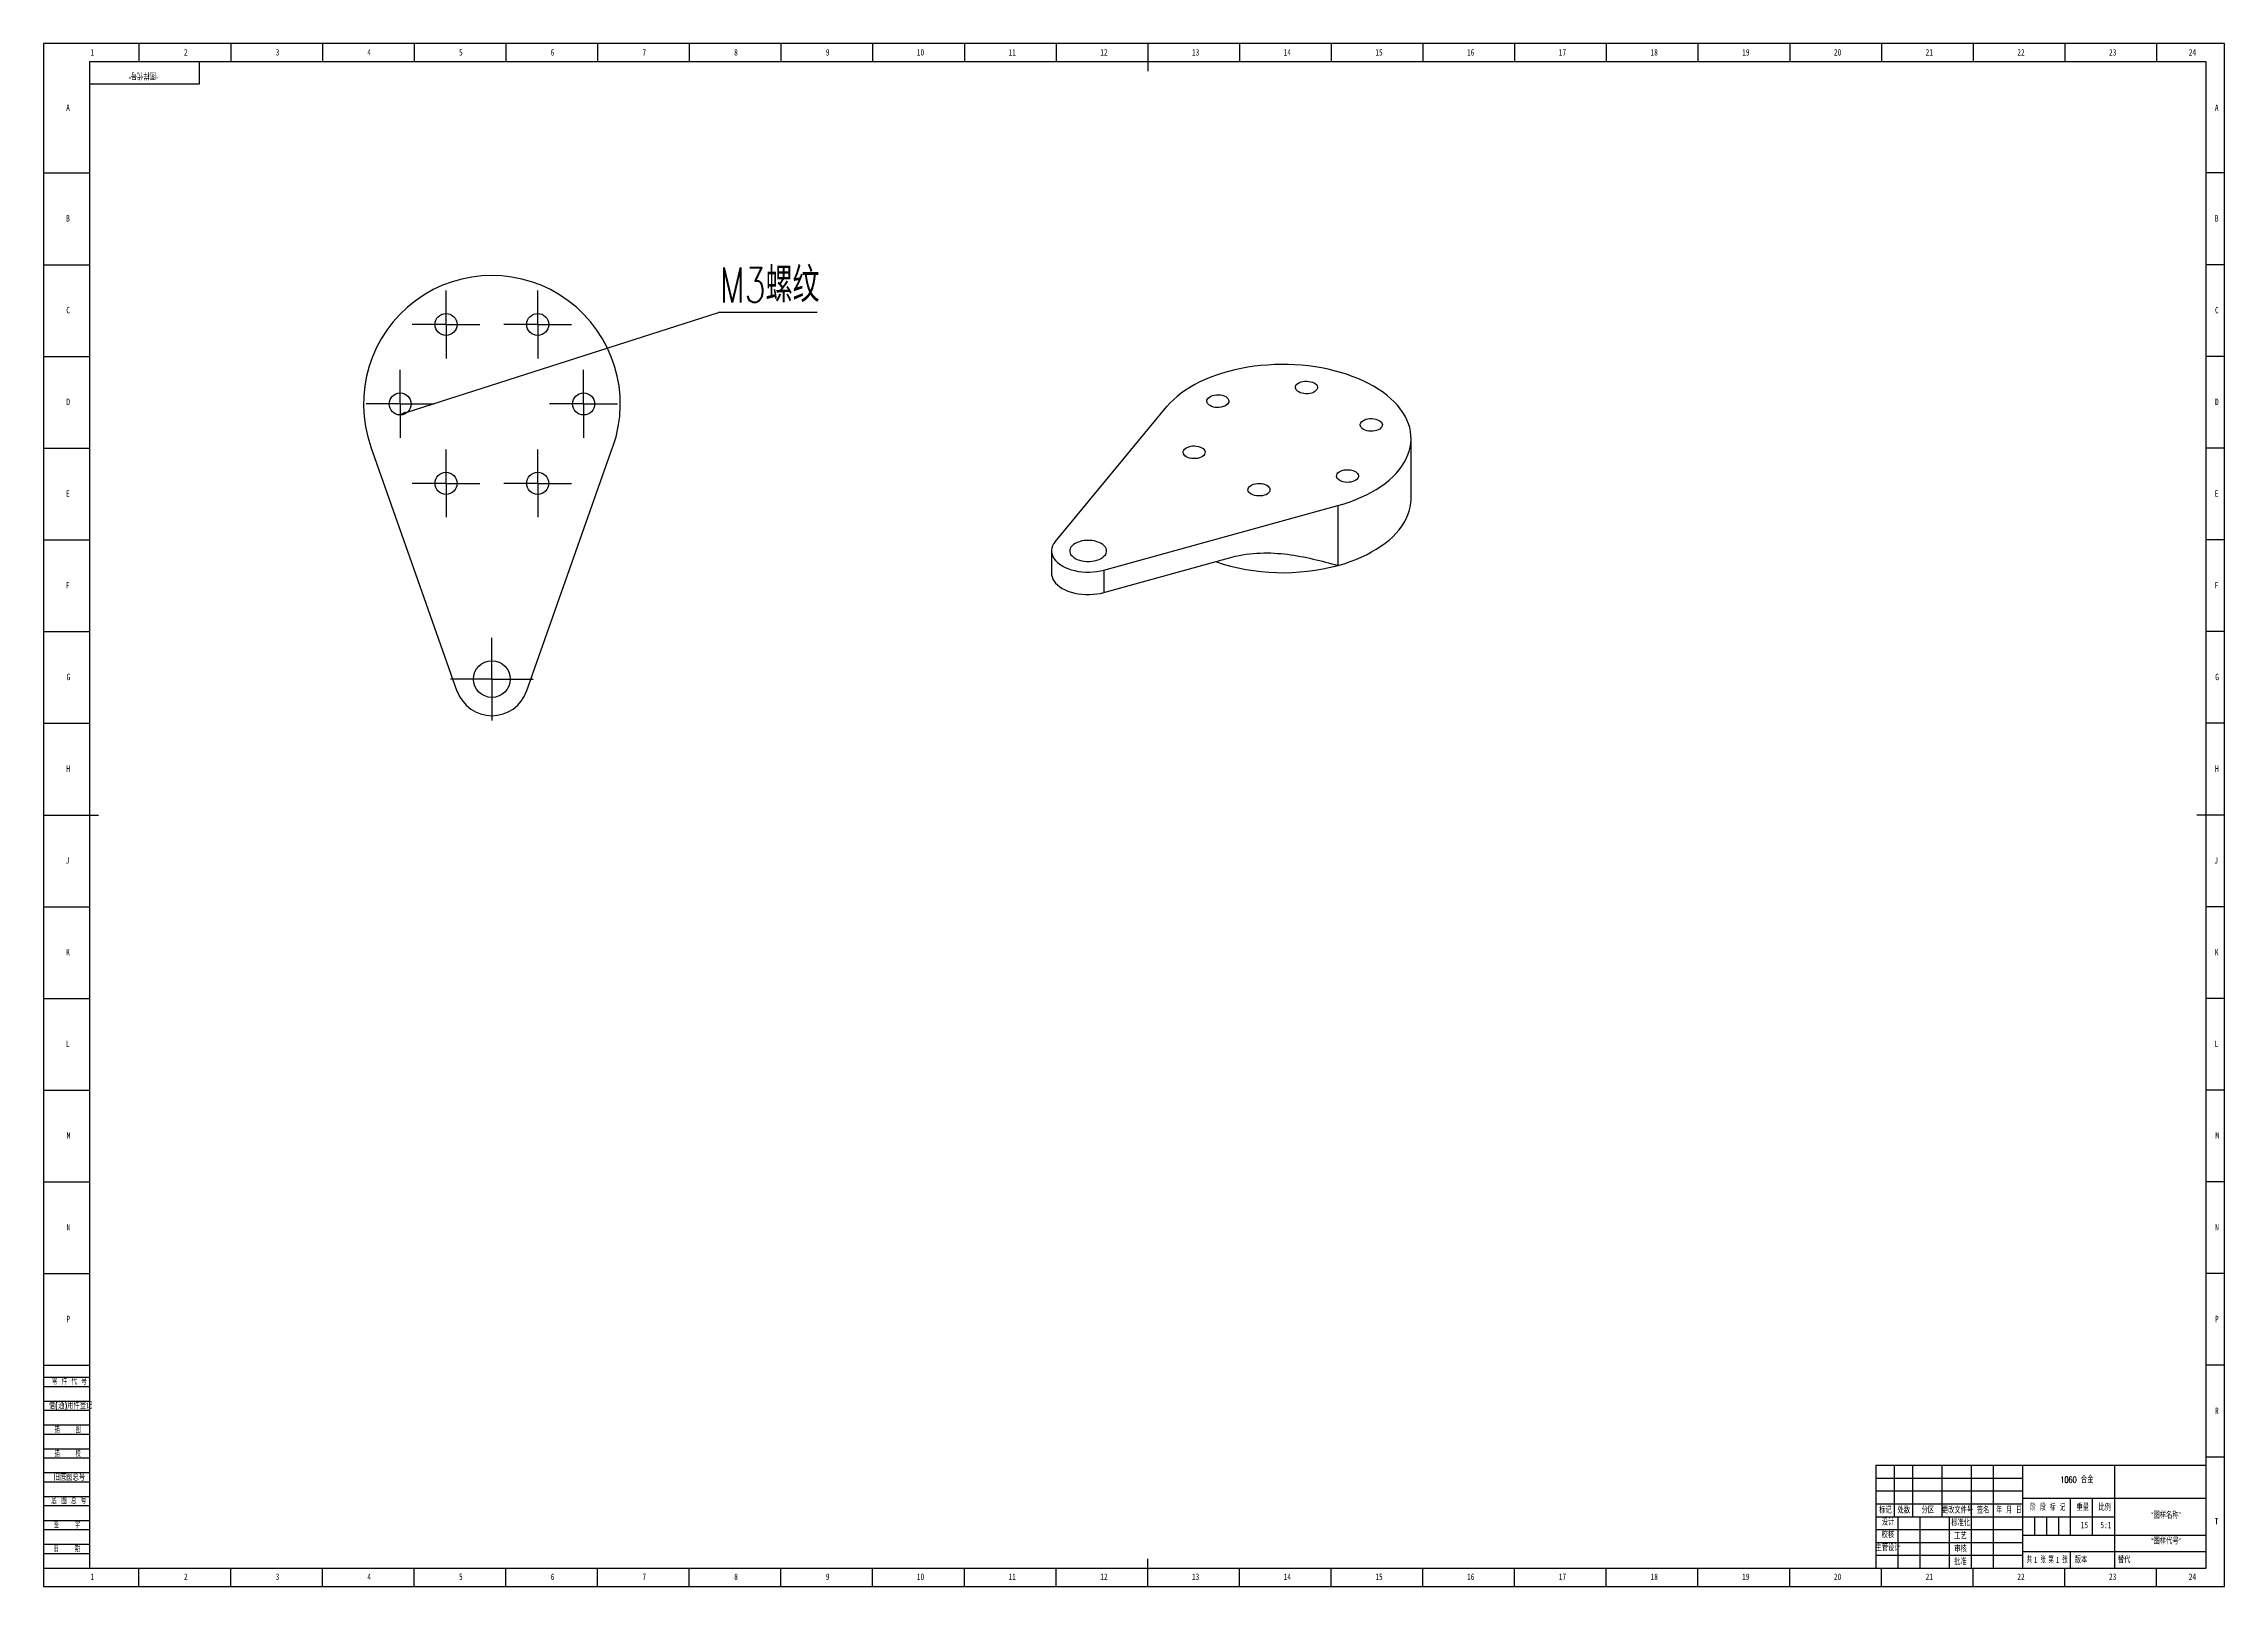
# Model space of a CAD drawing. Header units: millimetres. Extents: x 0 to 1189, y 0 to 841.
import ezdxf

# ---------------------------------------------------------------- set-up
doc = ezdxf.new("R2010")
doc.units = ezdxf.units.MM
for name, color, linetype in [('10', 7, 'Continuous'), ('5', 7, 'Continuous'), ('9', 7, 'Continuous'), ('SLD-0', 7, 'Continuous')]:
    doc.layers.add(name, color=color, linetype=linetype)
doc.styles.add('SLDTEXTSTYLE0', font='TXT', dxfattribs={"width": 0.7, "bigfont": 'bigfont'})
doc.styles.add('SLDTEXTSTYLE1', font='TXT', dxfattribs={"width": 0.6, "bigfont": 'bigfont'})
doc.styles.add('SLDTEXTSTYLE2', font='TXT', dxfattribs={"width": 0.614286, "bigfont": 'bigfont'})
doc.styles.add('SLDTEXTSTYLE3', font='TXT', dxfattribs={"width": 0.62, "bigfont": 'bigfont'})
doc.styles.add('SLDTEXTSTYLE4', font='TXT', dxfattribs={"width": 0.566667, "bigfont": 'bigfont'})
doc.styles.add('SLDTEXTSTYLE5', font='TXT', dxfattribs={"width": 0.7})
doc.dimstyles.new('SLDDIMSTYLE0', dxfattribs={"dimtxt": 0.18, "dimasz": 4.08, "dimexe": 0, "dimexo": 0.0625, "dimgap": 0, "dimtad": 0, "dimtih": 1, "dimtoh": 1, "dimdec": 0, "dimrnd": 1e-09, "dimzin": 0, "dimdsep": 46, "dimtxsty": 'Standard', "dimsah": 1, "dimcen": 0.09, "dimadec": 0, "dimazin": 0, "dimtfac": 4.08, "dimtdec": 0, "dimtofl": 0, "dimtmove": 0, "dimatfit": 3, "dimfxl": 0, "dimfrac": 2, "dimtolj": 1, "dimtzin": 0, "dimarcsym": 0})

# ---------------------------------------------------------------- blocks, each defined once
blk = doc.blocks.new('SW_NOTE_0')
at = {"layer": '10', "color": 0}
blk.add_line((53.8, 0), (0, 0), dxfattribs=at)
at = {"layer": '10', "color": 0, "insert": (0.5, 24.6), "char_height": 19.05, "attachment_point": 1, "style": 'SLDTEXTSTYLE0'}
blk.add_mtext('M3螺纹', dxfattribs=at)
blk = doc.blocks.new('SW_CENTERMARKSYMBOL_0')
at = {"layer": '10', "color": 0}
for p, q in [((0, 12.5), (0, 18.5)), ((0, 0), (0, 12.5)), ((-12.5, 0), (-18.5, 0)), ((0, 0), (-12.5, 0)), ((0, 0), (0, -12.5)), ((0, 0), (12.5, 0)), ((12.5, 0), (18.5, 0)), ((0, -12.5), (0, -18.5))]:
    blk.add_line(p, q, dxfattribs=at)
blk = doc.blocks.new('SW_CENTERMARKSYMBOL_1')
at = {"layer": '10', "color": 0}
for p, q in [((0, 12.5), (0, 18.5)), ((0, 0), (0, 12.5)), ((-12.5, 0), (-18.5, 0)), ((0, 0), (-12.5, 0)), ((0, 0), (0, -12.5)), ((0, 0), (12.5, 0)), ((12.5, 0), (18.5, 0)), ((0, -12.5), (0, -18.5))]:
    blk.add_line(p, q, dxfattribs=at)
blk = doc.blocks.new('SW_CENTERMARKSYMBOL_2')
at = {"layer": '10', "color": 0}
for p, q in [((0, 12.5), (0, 18.5)), ((0, 0), (0, 12.5)), ((-12.5, 0), (-18.5, 0)), ((0, 0), (-12.5, 0)), ((0, 0), (0, -12.5)), ((0, 0), (12.5, 0)), ((12.5, 0), (18.5, 0)), ((0, -12.5), (0, -18.5))]:
    blk.add_line(p, q, dxfattribs=at)
blk = doc.blocks.new('SW_CENTERMARKSYMBOL_3')
at = {"layer": '10', "color": 0}
for p, q in [((0, 12.5), (0, 18.5)), ((0, 0), (0, 12.5)), ((-12.5, 0), (-18.5, 0)), ((0, 0), (-12.5, 0)), ((0, 0), (0, -12.5)), ((0, 0), (12.5, 0)), ((12.5, 0), (18.5, 0)), ((0, -12.5), (0, -18.5))]:
    blk.add_line(p, q, dxfattribs=at)
blk = doc.blocks.new('SW_CENTERMARKSYMBOL_4')
at = {"layer": '10', "color": 0}
for p, q in [((0, 12.5), (0, 18.5)), ((0, 0), (0, 12.5)), ((-12.5, 0), (-18.5, 0)), ((0, 0), (-12.5, 0)), ((0, 0), (0, -12.5)), ((0, 0), (12.5, 0)), ((12.5, 0), (18.5, 0)), ((0, -12.5), (0, -18.5))]:
    blk.add_line(p, q, dxfattribs=at)
blk = doc.blocks.new('SW_CENTERMARKSYMBOL_5')
at = {"layer": '10', "color": 0}
for p, q in [((0, 12.5), (0, 18.5)), ((0, 0), (0, 12.5)), ((-12.5, 0), (-18.5, 0)), ((0, 0), (-12.5, 0)), ((0, 0), (0, -12.5)), ((0, 0), (12.5, 0)), ((12.5, 0), (18.5, 0)), ((0, -12.5), (0, -18.5))]:
    blk.add_line(p, q, dxfattribs=at)
blk = doc.blocks.new('SW_CENTERMARKSYMBOL_6')
at = {"layer": '10', "color": 0}
for p, q in [((0, 12.5), (0, 22.5)), ((0, 0), (0, 12.5)), ((-12.5, 0), (-22.5, 0)), ((0, 0), (-12.5, 0)), ((0, 0), (0, -12.5)), ((0, 0), (12.5, 0)), ((12.5, 0), (22.5, 0)), ((0, -12.5), (0, -22.5))]:
    blk.add_line(p, q, dxfattribs=at)

msp = doc.modelspace()

# ---------------------------------------------------------------- linework, layer by layer
at = {"color": 7, "linetype": 'Continuous', "lineweight": 25}
for p, q in [((551.5, 569.4), (612.4, 643.1)), ((225.5, 487.9), (178.4, 621.3)), ((263.2, 487.9), (310.4, 621.3)), ((745.6, 593), (745.6, 625.7)), ((578.1, 554), (705.7, 589.2)), ((705.7, 589.2), (705.7, 556.6)), ((549.5, 564.5), (549.5, 552.2)), ((578.1, 541.8), (647.8, 561)), ((578.1, 554), (578.1, 541.8))]:
    msp.add_line(p, q, dxfattribs=at)
at = {"color": 7, "linetype": 'Continuous', "lineweight": 25, "flags": 128}
for points in [[(705.7, 589.2), (709, 590.2), (712.3, 591.3), (715.4, 592.4), (718.4, 593.7), (721.2, 595.1), (724, 596.5), (726.6, 598), (729.1, 599.6), (731.4, 601.3), (733.6, 603.1), (735.6, 604.9), (737.4, 606.7), (739, 608.7), (740.5, 610.6), (741.8, 612.6), (742.9, 614.7), (743.8, 616.8), (744.6, 618.9), (745.1, 621), (745.4, 623.1), (745.6, 625.3), (745.5, 627.4), (745.2, 629.5), (744.8, 631.7), (744.1, 633.8), (743.3, 635.9), (742.3, 637.9), (741.1, 640), (739.7, 641.9), (738.1, 643.9), (736.3, 645.8), (734.4, 647.6), (732.3, 649.4), (730, 651.1), (727.6, 652.7), (725.1, 654.3), (722.4, 655.7), (719.5, 657.1), (716.6, 658.4), (713.5, 659.6), (710.4, 660.8), (707.1, 661.8), (703.7, 662.7), (700.3, 663.5), (696.8, 664.2), (693.2, 664.8), (689.6, 665.3), (685.9, 665.7), (682.2, 665.9), (678.5, 666.1), (674.8, 666.1), (671.1, 666), (667.4, 665.8), (663.7, 665.5), (660.1, 665.1), (656.5, 664.6), (652.9, 663.9), (649.5, 663.2), (646.1, 662.3), (642.7, 661.4), (639.5, 660.3), (636.4, 659.2), (633.3, 657.9), (630.4, 656.6), (627.7, 655.2), (625, 653.6), (622.5, 652.1), (620.2, 650.4), (618, 648.7), (616, 646.9), (614.1, 645), (612.4, 643.1)], [(684.3, 651.1), (683.6, 651.6), (683, 652.2), (682.7, 652.8), (682.5, 653.4), (682.6, 654.1), (682.8, 654.7), (683.3, 655.3), (683.9, 655.8), (684.7, 656.2), (685.6, 656.6), (686.6, 656.9), (687.7, 657), (688.8, 657), (689.9, 656.9), (690.9, 656.7), (691.9, 656.4), (692.8, 656), (693.5, 655.5), (694, 655), (694.3, 654.4), (694.5, 653.7), (694.5, 653.1), (694.2, 652.5), (693.7, 651.9), (693.1, 651.4), (692.3, 650.9), (691.4, 650.5), (690.4, 650.3), (689.3, 650.1), (688.2, 650.1), (687.1, 650.2), (686.1, 650.4), (685.1, 650.7), (684.3, 651.1)], [(636, 643.7), (635.3, 644.1), (634.7, 644.7), (634.4, 645.3), (634.2, 645.9), (634.3, 646.6), (634.5, 647.2), (635, 647.8), (635.6, 648.3), (636.4, 648.8), (637.3, 649.1), (638.3, 649.4), (639.4, 649.5), (640.5, 649.6), (641.6, 649.5), (642.6, 649.3), (643.6, 649), (644.5, 648.6), (645.2, 648.1), (645.7, 647.5), (646.1, 646.9), (646.2, 646.3), (646.2, 645.6), (645.9, 645), (645.5, 644.4), (644.8, 643.9), (644, 643.4), (643.1, 643.1), (642.1, 642.8), (641, 642.7), (639.9, 642.6), (638.8, 642.7), (637.8, 642.9), (636.8, 643.2), (636, 643.7)], [(719.6, 630.7), (718.9, 631.2), (718.4, 631.8), (718, 632.4), (717.9, 633), (717.9, 633.6), (718.2, 634.3), (718.6, 634.8), (719.2, 635.4), (720, 635.8), (720.9, 636.2), (722, 636.4), (723, 636.6), (724.1, 636.6), (725.2, 636.5), (726.3, 636.3), (727.3, 636), (728.1, 635.6), (728.8, 635.1), (729.4, 634.6), (729.7, 634), (729.9, 633.3), (729.8, 632.7), (729.6, 632.1), (729.1, 631.5), (728.5, 630.9), (727.7, 630.5), (726.8, 630.1), (725.8, 629.9), (724.7, 629.7), (723.6, 629.7), (722.5, 629.8), (721.4, 630), (720.5, 630.3), (719.6, 630.7)], [(623, 615.8), (622.3, 616.3), (621.8, 616.8), (621.4, 617.4), (621.3, 618.1), (621.3, 618.7), (621.6, 619.3), (622, 619.9), (622.7, 620.4), (623.4, 620.9), (624.4, 621.2), (625.4, 621.5), (626.4, 621.7), (627.5, 621.7), (628.6, 621.6), (629.7, 621.4), (630.7, 621.1), (631.5, 620.7), (632.2, 620.2), (632.8, 619.6), (633.1, 619), (633.3, 618.4), (633.2, 617.7), (633, 617.1), (632.5, 616.5), (631.9, 616), (631.1, 615.6), (630.2, 615.2), (629.2, 614.9), (628.1, 614.8), (627, 614.8), (625.9, 614.8), (624.8, 615.1), (623.9, 615.4), (623, 615.8)], [(706.7, 602.8), (706, 603.3), (705.4, 603.9), (705.1, 604.5), (704.9, 605.1), (705, 605.8), (705.2, 606.4), (705.7, 607), (706.3, 607.5), (707.1, 607.9), (708, 608.3), (709, 608.6), (710.1, 608.7), (711.2, 608.7), (712.3, 608.7), (713.3, 608.4), (714.3, 608.1), (715.2, 607.7), (715.9, 607.2), (716.4, 606.7), (716.8, 606.1), (716.9, 605.4), (716.9, 604.8), (716.6, 604.2), (716.2, 603.6), (715.5, 603.1), (714.8, 602.6), (713.8, 602.3), (712.8, 602), (711.8, 601.9), (710.6, 601.8), (709.5, 601.9), (708.5, 602.1), (707.5, 602.4), (706.7, 602.8)], [(658.4, 595.4), (657.7, 595.9), (657.1, 596.4), (656.8, 597), (656.6, 597.7), (656.7, 598.3), (656.9, 598.9), (657.4, 599.5), (658, 600), (658.8, 600.5), (659.7, 600.8), (660.7, 601.1), (661.8, 601.2), (662.9, 601.3), (664, 601.2), (665, 601), (666, 600.7), (666.9, 600.3), (667.6, 599.8), (668.1, 599.2), (668.5, 598.6), (668.6, 598), (668.6, 597.3), (668.3, 596.7), (667.9, 596.1), (667.2, 595.6), (666.5, 595.1), (665.5, 594.8), (664.5, 594.5), (663.5, 594.4), (662.3, 594.4), (661.3, 594.4), (660.2, 594.6), (659.2, 595), (658.4, 595.4)], [(705.7, 556.6), (709, 557.5), (712.3, 558.6), (715.4, 559.8), (718.4, 561.1), (721.2, 562.4), (724, 563.9), (726.6, 565.4), (729.1, 567), (731.4, 568.7), (733.6, 570.4), (735.6, 572.2), (737.4, 574.1), (739, 576), (740.5, 578), (741.8, 580), (742.9, 582), (743.8, 584.1), (744.6, 586.2), (745.1, 588.3), (745.4, 590.5), (745.6, 592.6), (745.6, 593)], [(551.5, 569.4), (550.7, 568.3), (550.1, 567.2), (549.7, 566), (549.5, 564.9), (549.5, 563.7), (549.8, 562.5), (550.2, 561.4), (550.9, 560.2), (551.7, 559.2), (552.8, 558.1), (554, 557.2), (555.4, 556.3), (556.9, 555.5), (558.5, 554.8), (560.3, 554.2), (562.2, 553.7), (564.1, 553.3), (566.1, 553.1), (568.2, 552.9), (570.2, 552.9), (572.2, 553), (574.3, 553.2), (576.2, 553.6), (578.1, 554)], [(562.4, 560.4), (563.5, 559.8), (564.7, 559.4), (566, 559.1), (567.4, 558.8), (568.8, 558.7), (570.2, 558.7), (571.6, 558.8), (573, 559.1), (574.3, 559.4), (575.5, 559.8), (576.6, 560.4), (577.5, 561), (578.3, 561.7), (578.9, 562.4), (579.3, 563.2), (579.5, 564), (579.5, 564.9), (579.3, 565.7), (578.9, 566.5), (578.3, 567.2), (577.5, 567.9), (576.6, 568.5), (575.5, 569.1), (574.3, 569.5), (573, 569.9), (571.6, 570.1), (570.2, 570.2), (568.8, 570.2), (567.4, 570.1), (566, 569.9), (564.7, 569.5), (563.5, 569.1), (562.4, 568.5), (561.5, 567.9), (560.7, 567.2), (560.1, 566.5), (559.7, 565.7), (559.5, 564.9), (559.5, 564), (559.7, 563.2), (560.1, 562.4), (560.7, 561.7), (561.5, 561), (562.4, 560.4)], [(549.5, 552.2), (549.5, 551.4), (549.8, 550.3), (550.2, 549.1), (550.9, 548), (551.7, 546.9), (552.8, 545.9), (554, 544.9), (555.4, 544), (556.9, 543.3), (558.5, 542.6), (560.3, 542), (562.2, 541.5), (564.1, 541.1), (566.1, 540.8), (568.2, 540.7), (570.2, 540.7), (572.2, 540.8), (574.3, 541), (576.2, 541.3), (578.1, 541.8)]]:
    msp.add_lwpolyline(points, dxfattribs=at)
at = {"color": 7, "linetype": 'Continuous', "lineweight": 25}
for centre, radius in [((219.4, 687.9), 6), ((269.4, 687.9), 6), ((194.4, 644.6), 6), ((294.4, 644.6), 6), ((219.4, 601.3), 6), ((269.4, 601.3), 6), ((244.4, 494.6), 10)]:
    msp.add_circle(centre, radius, dxfattribs=at)
for centre, radius, start, end in [((244.4, 644.6), 70, 340.5288, 199.4712), ((675.7, 667.8), 115.2, 251.4239, 285.1246), ((244.4, 494.6), 20, 199.4712, 340.5288)]:
    msp.add_arc(centre, radius, start, end, dxfattribs=at)
msp.add_open_spline([(647.8, 561), (653.1, 562.5), (658.3, 563.1), (665.9, 563.4), (668.4, 563.4), (673.4, 563.1), (675.8, 562.9), (687.7, 561.4), (696.7, 559), (705.7, 556.6)], degree=3, knots=[0, 0, 0, 0, 0.25, 0.25, 0.375, 0.375, 0.5, 0.5, 1, 1, 1, 1], dxfattribs=at)
at = {"layer": '5', "color": 7}
for p, q in [((1189, 841), (0, 841)), ((0, 841), (0, 0)), ((1189, 0), (1189, 841)), ((0, 114), (25, 114)), ((0, 109), (25, 109)), ((0, 101), (25, 101)), ((0, 96), (25, 96)), ((0, 88), (25, 88)), ((0, 83), (25, 83)), ((0, 75), (25, 75)), ((0, 70), (25, 70)), ((0, 62), (25, 62)), ((0, 57), (25, 57)), ((0, 49), (25, 49)), ((999, 59), (1079, 59)), ((999, 52), (1079, 52)), ((0, 44), (25, 44)), ((0, 36), (25, 36)), ((1085.5, 38), (1085.5, 28)), ((1092, 38), (1092, 28)), ((1098.5, 38), (1098.5, 28)), ((0, 31), (25, 31)), ((0, 23), (25, 23)), ((0, 18), (25, 18)), ((0, 0), (1189, 0))]:
    msp.add_line(p, q, dxfattribs=at)
at = {"layer": '5'}
for p, q in [((52, 841), (52, 831.1)), ((102, 841), (102, 831.1)), ((152, 841), (152, 831.1)), ((202, 841), (202, 831.1)), ((252, 841), (252, 831.1)), ((302, 841), (302, 831.1)), ((352, 841), (352, 831.1)), ((402, 841), (402, 831.1)), ((452, 841), (452, 831.1)), ((502, 841), (502, 831.1)), ((552, 841), (552, 831.1)), ((652, 841), (652, 831.1)), ((702, 841), (702, 831.1)), ((752, 841), (752, 831.1)), ((802, 841), (802, 831.1)), ((852, 841), (852, 831.1)), ((902, 841), (902, 831.1)), ((952, 841), (952, 831.1)), ((1002, 841), (1002, 831.1)), ((1052, 841), (1052, 831.1)), ((1102, 841), (1102, 831.1)), ((1152, 841), (1152, 831.1)), ((0, 770.5), (25, 770.5)), ((1189, 770.5), (1179, 770.5)), ((0, 720.5), (25, 720.5)), ((1189, 720.5), (1179, 720.5)), ((0, 670.5), (25, 670.5)), ((1189, 670.5), (1179, 670.5)), ((0, 620.5), (25, 620.5)), ((1189, 620.5), (1179, 620.5)), ((0, 570.5), (25, 570.5)), ((1189, 570.5), (1179, 570.5)), ((0, 520.5), (25, 520.5)), ((1189, 520.5), (1179, 520.5)), ((0, 470.5), (25, 470.5)), ((1189, 470.5), (1179, 470.5)), ((0, 370.5), (25, 370.5)), ((1189, 370.5), (1179, 370.5)), ((0, 320.5), (25, 320.5)), ((1189, 320.5), (1179, 320.5)), ((0, 270.5), (25, 270.5)), ((1189, 270.5), (1179, 270.5)), ((0, 220.5), (25, 220.5)), ((1189, 220.5), (1179, 220.5)), ((0, 170.5), (25, 170.5)), ((1189, 170.5), (1179, 170.5)), ((0, 120.5), (25, 120.5)), ((1189, 120.5), (1179, 120.5)), ((1189, 70.5), (1179, 70.5)), ((52, 0), (52, 10)), ((102, 0), (102, 10)), ((152, 0), (152, 10)), ((202, 0), (202, 10)), ((252, 0), (252, 10)), ((302, 0), (302, 10)), ((352, 0), (352, 10)), ((402, 0), (402, 10)), ((452, 0), (452, 10)), ((502, 0), (502, 10)), ((552, 0), (552, 10)), ((652, 0), (652, 10)), ((702, 0), (702, 10)), ((752, 0), (752, 10)), ((802, 0), (802, 10)), ((852, 0), (852, 10)), ((902, 0), (902, 10)), ((952, 0), (952, 10)), ((1002, 0), (1002, 10)), ((1052, 0), (1052, 10)), ((1102, 0), (1102, 10)), ((1152, 0), (1152, 10))]:
    msp.add_line(p, q, dxfattribs=at)
at = {"layer": '5', "lineweight": 25}
for p, q in [((602, 841), (602, 826)), ((0, 420.5), (30, 420.5)), ((1189, 420.5), (1174, 420.5)), ((602, 0), (602, 15)), ((1105, 19), (1105, 10))]:
    msp.add_line(p, q, dxfattribs=at)
at = {"layer": '5', "color": 7, "lineweight": 25}
for p, q in [((1179, 831.1), (25, 831.1)), ((25, 831.1), (25, 10)), ((85, 819), (85, 831)), ((1179, 10), (1179, 831.1)), ((25, 819), (85, 819)), ((999, 66), (1179, 66)), ((999, 66), (999, 10)), ((1009, 66), (1009, 38)), ((1019, 66), (1019, 38)), ((1035, 66), (1035, 38)), ((1051, 66), (1051, 10)), ((1063, 66), (1063, 10)), ((1079, 66), (1079, 10)), ((1129, 66), (1129, 38)), ((1079, 48), (1179, 48)), ((1105, 48), (1105, 28)), ((1117, 48), (1117, 28)), ((999, 45), (1079, 45)), ((999, 38), (1129, 38)), ((1011, 38), (1011, 10)), ((1023, 38), (1023, 10)), ((1039, 38), (1039, 10)), ((1129, 38), (1129, 10)), ((999, 31), (1079, 31)), ((999, 24), (1079, 24)), ((1079, 28), (1179, 28)), ((999, 17), (1079, 17)), ((1079, 19), (1179, 19)), ((0, 10), (1179, 10))]:
    msp.add_line(p, q, dxfattribs=at)

# ---------------------------------------------------------------- block references
at = {"layer": '10'}
for name, p in [('SW_NOTE_0', (368, 694.4)), ('SW_CENTERMARKSYMBOL_1', (219.4, 687.9)), ('SW_CENTERMARKSYMBOL_2', (269.4, 687.9)), ('SW_CENTERMARKSYMBOL_0', (194.4, 644.6)), ('SW_CENTERMARKSYMBOL_3', (294.4, 644.6)), ('SW_CENTERMARKSYMBOL_5', (219.4, 601.3)), ('SW_CENTERMARKSYMBOL_4', (269.4, 601.3)), ('SW_CENTERMARKSYMBOL_6', (244.4, 494.6))]:
    msp.add_blockref(name, p, dxfattribs=at)

# ---------------------------------------------------------------- texts
at = {"layer": '10', "char_height": 3.5}
for s, insert, attachment_point, style in [('1', (26.5, 838), 2, 'SLDTEXTSTYLE5'), ('2', (77.5, 838), 2, 'SLDTEXTSTYLE5'), ('3', (127.5, 838), 2, 'SLDTEXTSTYLE5'), ('4', (177.5, 838), 2, 'SLDTEXTSTYLE5'), ('5', (227.5, 838), 2, 'SLDTEXTSTYLE5'), ('6', (277.5, 838), 2, 'SLDTEXTSTYLE5'), ('7', (327.5, 838), 2, 'SLDTEXTSTYLE5'), ('8', (377.5, 838), 2, 'SLDTEXTSTYLE5'), ('9', (427.5, 838), 2, 'SLDTEXTSTYLE5'), ('10', (478.1, 838), 2, 'SLDTEXTSTYLE5'), ('11', (528.1, 838), 2, 'SLDTEXTSTYLE5'), ('12', (578.1, 838), 2, 'SLDTEXTSTYLE5'), ('13', (628.1, 838), 2, 'SLDTEXTSTYLE5'), ('14', (678.1, 838), 2, 'SLDTEXTSTYLE5'), ('15', (728.1, 838), 2, 'SLDTEXTSTYLE5'), ('16', (778.1, 838), 2, 'SLDTEXTSTYLE5'), ('17', (828.1, 838), 2, 'SLDTEXTSTYLE5'), ('18', (878.1, 838), 2, 'SLDTEXTSTYLE5'), ('19', (928.1, 838), 2, 'SLDTEXTSTYLE5'), ('20', (978.1, 838), 2, 'SLDTEXTSTYLE5'), ('21', (1028.1, 838), 2, 'SLDTEXTSTYLE5'), ('22', (1078.1, 838), 2, 'SLDTEXTSTYLE5'), ('23', (1128.1, 838), 2, 'SLDTEXTSTYLE5'), ('24', (1171.6, 838), 2, 'SLDTEXTSTYLE5'), ('A', (13.3, 807.8), 2, 'SLDTEXTSTYLE5'), ('A', (1184.8, 807.8), 2, 'SLDTEXTSTYLE5'), ('B', (13.3, 747.5), 2, 'SLDTEXTSTYLE5'), ('B', (1184.8, 747.5), 2, 'SLDTEXTSTYLE5'), ('C', (13.4, 697.5), 2, 'SLDTEXTSTYLE5'), ('C', (1184.9, 697.5), 2, 'SLDTEXTSTYLE5'), ('D', (13.4, 647.5), 2, 'SLDTEXTSTYLE5'), ('D', (1184.9, 647.5), 2, 'SLDTEXTSTYLE5'), ('E', (13.3, 597.5), 2, 'SLDTEXTSTYLE5'), ('E', (1184.8, 597.5), 2, 'SLDTEXTSTYLE5'), ('F', (13.2, 547.5), 2, 'SLDTEXTSTYLE5'), ('F', (1184.7, 547.5), 2, 'SLDTEXTSTYLE5'), ('G', (13.5, 497.5), 2, 'SLDTEXTSTYLE5'), ('G', (1185, 497.5), 2, 'SLDTEXTSTYLE5'), ('H', (13.4, 447.5), 2, 'SLDTEXTSTYLE5'), ('H', (1184.9, 447.5), 2, 'SLDTEXTSTYLE5'), ('J', (13, 397.5), 2, 'SLDTEXTSTYLE5'), ('J', (1184.5, 397.5), 2, 'SLDTEXTSTYLE5'), ('K', (13.3, 347.5), 2, 'SLDTEXTSTYLE5'), ('K', (1184.8, 347.5), 2, 'SLDTEXTSTYLE5'), ('L', (13.2, 297.5), 2, 'SLDTEXTSTYLE5'), ('L', (1184.7, 297.5), 2, 'SLDTEXTSTYLE5'), ('M', (13.6, 247.5), 2, 'SLDTEXTSTYLE5'), ('M', (1185.1, 247.5), 2, 'SLDTEXTSTYLE5'), ('N', (13.5, 197.5), 2, 'SLDTEXTSTYLE5'), ('N', (1185, 197.5), 2, 'SLDTEXTSTYLE5'), ('P', (13.4, 147.5), 2, 'SLDTEXTSTYLE5'), ('P', (1184.9, 147.5), 2, 'SLDTEXTSTYLE5'), ('R', (1184.9, 97.5), 2, 'SLDTEXTSTYLE5'), ('1060 合金', (1108.6, 59.9), 2, 'SLDTEXTSTYLE0'), ('“图样名称”', (1157.2, 40.5), 2, 'SLDTEXTSTYLE0'), ('T', (1184.7, 37.3), 2, 'SLDTEXTSTYLE5'), ('校核', (1005.5, 29.9), 2, 'SLDTEXTSTYLE0'), ('15', (1112.7, 35.2), 2, 'SLDTEXTSTYLE5'), ('“图样代号”', (1157.2, 26.4), 2, 'SLDTEXTSTYLE0'), ('主管设计', (1005.6, 22.8), 2, 'SLDTEXTSTYLE0'), ('1', (1085.1, 16.2), 1, 'SLDTEXTSTYLE5'), ('1', (1097.1, 16.2), 1, 'SLDTEXTSTYLE5'), ('1', (26.5, 7), 2, 'SLDTEXTSTYLE5'), ('2', (77.5, 7), 2, 'SLDTEXTSTYLE5'), ('3', (127.5, 7), 2, 'SLDTEXTSTYLE5'), ('4', (177.5, 7), 2, 'SLDTEXTSTYLE5'), ('5', (227.5, 7), 2, 'SLDTEXTSTYLE5'), ('6', (277.5, 7), 2, 'SLDTEXTSTYLE5'), ('7', (327.5, 7), 2, 'SLDTEXTSTYLE5'), ('8', (377.5, 7), 2, 'SLDTEXTSTYLE5'), ('9', (427.5, 7), 2, 'SLDTEXTSTYLE5'), ('10', (478.1, 7), 2, 'SLDTEXTSTYLE5'), ('11', (528.1, 7), 2, 'SLDTEXTSTYLE5'), ('12', (578.1, 7), 2, 'SLDTEXTSTYLE5'), ('13', (628.1, 7), 2, 'SLDTEXTSTYLE5'), ('14', (678.1, 7), 2, 'SLDTEXTSTYLE5'), ('15', (728.1, 7), 2, 'SLDTEXTSTYLE5'), ('16', (778.1, 7), 2, 'SLDTEXTSTYLE5'), ('17', (828.1, 7), 2, 'SLDTEXTSTYLE5'), ('18', (878.1, 7), 2, 'SLDTEXTSTYLE5'), ('19', (928.1, 7), 2, 'SLDTEXTSTYLE5'), ('20', (978.1, 7), 2, 'SLDTEXTSTYLE5'), ('21', (1028.1, 7), 2, 'SLDTEXTSTYLE5'), ('22', (1078.1, 7), 2, 'SLDTEXTSTYLE5'), ('23', (1128.1, 7), 2, 'SLDTEXTSTYLE5'), ('24', (1171.6, 7), 2, 'SLDTEXTSTYLE5')]:
    msp.add_mtext(s, dxfattribs=dict(at, insert=insert, attachment_point=attachment_point, style=style))
at = {"layer": '10', "color": 7, "insert": (1110.8, 16.2), "char_height": 3.5, "attachment_point": 2, "style": 'SLDTEXTSTYLE0'}
msp.add_mtext('版本', dxfattribs=at)
at = {"layer": '9', "color": 7, "char_height": 3.5}
for s, insert, attachment_point, style in [('零 件 代 号', (4.5, 113.4), 1, 'SLDTEXTSTYLE2'), ('借(通)用件登记', (2.9, 100.3), 1, 'SLDTEXTSTYLE0'), ('描    图', (13.1, 87.2), 2, 'SLDTEXTSTYLE4'), ('描    校', (13.1, 74.1), 2, 'SLDTEXTSTYLE4'), ('旧底图总号', (5.5, 61.2), 1, 'SLDTEXTSTYLE0'), ('底 图 总 号', (4.2, 48.4), 1, 'SLDTEXTSTYLE2'), ('标记', (1004.2, 43.3), 2, 'SLDTEXTSTYLE0'), ('设计', (1005.6, 36.8), 2, 'SLDTEXTSTYLE0'), ('处数', (1014.2, 43.3), 2, 'SLDTEXTSTYLE0'), ('分区', (1027.3, 43.3), 2, 'SLDTEXTSTYLE0'), ('更改文件号', (1043.5, 43.3), 2, 'SLDTEXTSTYLE0'), ('标准化', (1045.2, 36.4), 2, 'SLDTEXTSTYLE0'), ('签名', (1057.5, 43.3), 2, 'SLDTEXTSTYLE0'), ('年 月 日', (1071.6, 43.3), 2, 'SLDTEXTSTYLE3'), ('阶 段 标 记', (1092.7, 44.8), 2, 'SLDTEXTSTYLE2'), ('重量', (1111.8, 44.8), 2, 'SLDTEXTSTYLE0'), ('比例', (1123.7, 44.8), 2, 'SLDTEXTSTYLE0'), ('签    字', (12.7, 35.2), 2, 'SLDTEXTSTYLE4'), ('工艺', (1045.1, 29.2), 2, 'SLDTEXTSTYLE0'), ('日    期', (12.7, 22.2), 2, 'SLDTEXTSTYLE4'), ('批准', (1045.1, 15.2), 2, 'SLDTEXTSTYLE0'), ('审核', (1045.1, 22.2), 2, 'SLDTEXTSTYLE0'), ('共  张', (1086.4, 16.2), 2, 'SLDTEXTSTYLE1'), ('第  张', (1098.3, 16.2), 2, 'SLDTEXTSTYLE1')]:
    msp.add_mtext(s, dxfattribs=dict(at, insert=insert, attachment_point=attachment_point, style=style))
at = {"layer": 'SLD-0', "insert": (54.4, 821.9), "char_height": 3.5, "attachment_point": 2, "rotation": 180, "style": 'SLDTEXTSTYLE0'}
msp.add_mtext('“图样代号”', dxfattribs=at)
at = {"layer": 'SLD-0', "char_height": 3.5}
for s, insert, attachment_point, style in [('5:1', (1124.4, 35.2), 2, 'SLDTEXTSTYLE5'), ('替代', (1130.9, 16.2), 1, 'SLDTEXTSTYLE0')]:
    msp.add_mtext(s, dxfattribs=dict(at, insert=insert, attachment_point=attachment_point, style=style))

# ---------------------------------------------------------------- leaders
at = {"layer": '10'}
msp.add_leader([(193.6, 638.6), (368, 694.4)], dimstyle='SLDDIMSTYLE0', dxfattribs=at)

doc.saveas('drawing.dxf')
